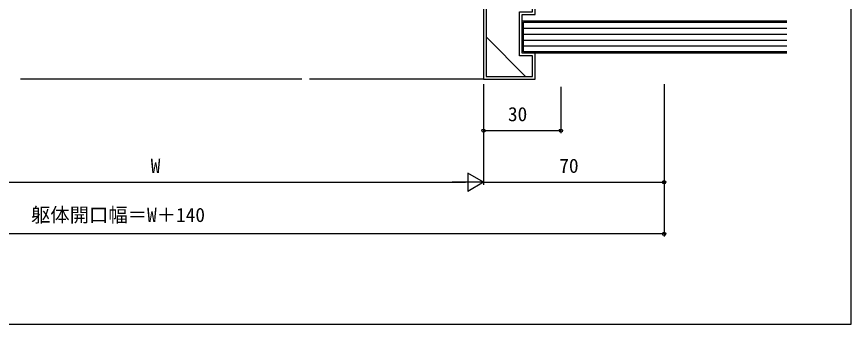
# Model space of a CAD drawing. Units: millimetres, scale not verified. Extents: x -437 to 438, y -344 to 341.
# Drawn here: x 114.6 to 438.2, y -343.7 to -224.6 of the extents above; entities that cross this region are included whole.
import ezdxf
from ezdxf.enums import TextEntityAlignment as Align

# ---------------------------------------------------------------- set-up
doc = ezdxf.new("R2010")
doc.units = ezdxf.units.MM
doc.header["$LTSCALE"] = 2
for name, color, linetype in [('0-5_YKK_D', 6, 'Continuous'), ('0-6_YKK_ZWAK', 7, 'Continuous'), ('0-7_YSS_K', 3, 'Continuous')]:
    doc.layers.add(name, color=color, linetype=linetype)
doc.styles.add('ＭＳ ゴシック', font='')
doc.styles.get('ＭＳ ゴシック').set_extended_font_data('MS Gothic')

msp = doc.modelspace()

# ---------------------------------------------------------------- linework, layer by layer
at = {"layer": '0-5_YKK_D'}
for p, q in [((295.6, -250.7), (295.6, -289.7)), ((295.6, -250.7), (295.6, -289.7)), ((295.6, -251.7), (295.6, -269.7)), ((325.6, -251.7), (325.6, -269.7)), ((365.6, -250.7), (365.6, -309.7)), ((365.6, -250.7), (365.6, -289.7)), ((295.6, -268.7), (325.6, -268.7)), ((295.6, -288.7), (289.538, -285.2)), ((289.538, -285.2), (289.538, -292.2)), ((52.6, -288.7), (288.6, -288.7)), ((295.6, -288.7), (283.476, -288.7)), ((295.6, -288.7), (289.538, -292.2)), ((295.6, -288.7), (365.6, -288.7)), ((365.6, -308.7), (-24.4, -308.7))]:
    msp.add_line(p, q, dxfattribs=at)
for centre in [(295.6, -268.7), (325.6, -268.7), (365.6, -288.7), (365.6, -308.7)]:
    msp.add_circle(centre, 0.637, dxfattribs=at)
at = {"layer": '0-6_YKK_ZWAK'}
msp.add_lwpolyline([(-436.8, -343.7), (438.2, -343.7), (438.2, 306.3)], dxfattribs=at)
at = {"layer": '0-7_YSS_K'}
for p, q in [((311.1, -229), (413.2, -229)), ((296.6, -232.371), (311.929, -247.7)), ((311.1, -231.3), (413.2, -231.3)), ((311.1, -233.6), (413.2, -233.6)), ((311.1, -235.9), (413.2, -235.9)), ((225.128, -248.7), (116.076, -248.7)), ((295.6, -248.7), (228.128, -248.7))]:
    msp.add_line(p, q, dxfattribs=at)
for points in [[(315.6, -133.7), (298.6, -133.7), (298.6, -148.7), (295.6, -148.7), (295.6, -248.7), (315.6, -248.7), (315.6, -238.7), (310.6, -238.7), (310.6, -223.7), (315.6, -223.7)], [(314.6, -134.7), (299.6, -134.7), (299.6, -149.7), (296.6, -149.7), (296.6, -247.7), (314.6, -247.7), (314.6, -239.7), (309.6, -239.7), (309.6, -222.7), (314.6, -222.7)]]:
    msp.add_lwpolyline(points, close=True, dxfattribs=at)
for points in [[(413.2, -238.7), (310.6, -238.7), (310.6, -226.2), (413.2, -226.2)], [(413.2, -238.2), (311.1, -238.2), (311.1, -226.7), (413.2, -226.7)]]:
    msp.add_lwpolyline(points, dxfattribs=at)

# ---------------------------------------------------------------- texts
at = {"layer": '0-5_YKK_D', "style": 'ＭＳ ゴシック'}
for s, p in [('30', (305.06, -266.7)), ('W', (166.552, -286.7)), ('70', (324.975, -286.7)), ('躯体開口幅＝W＋140', (120.124, -305.72))]:
    msp.add_text(s, height=5.499, dxfattribs=at).set_placement(p, align=Align.BOTTOM_LEFT)

doc.saveas('drawing.dxf')
